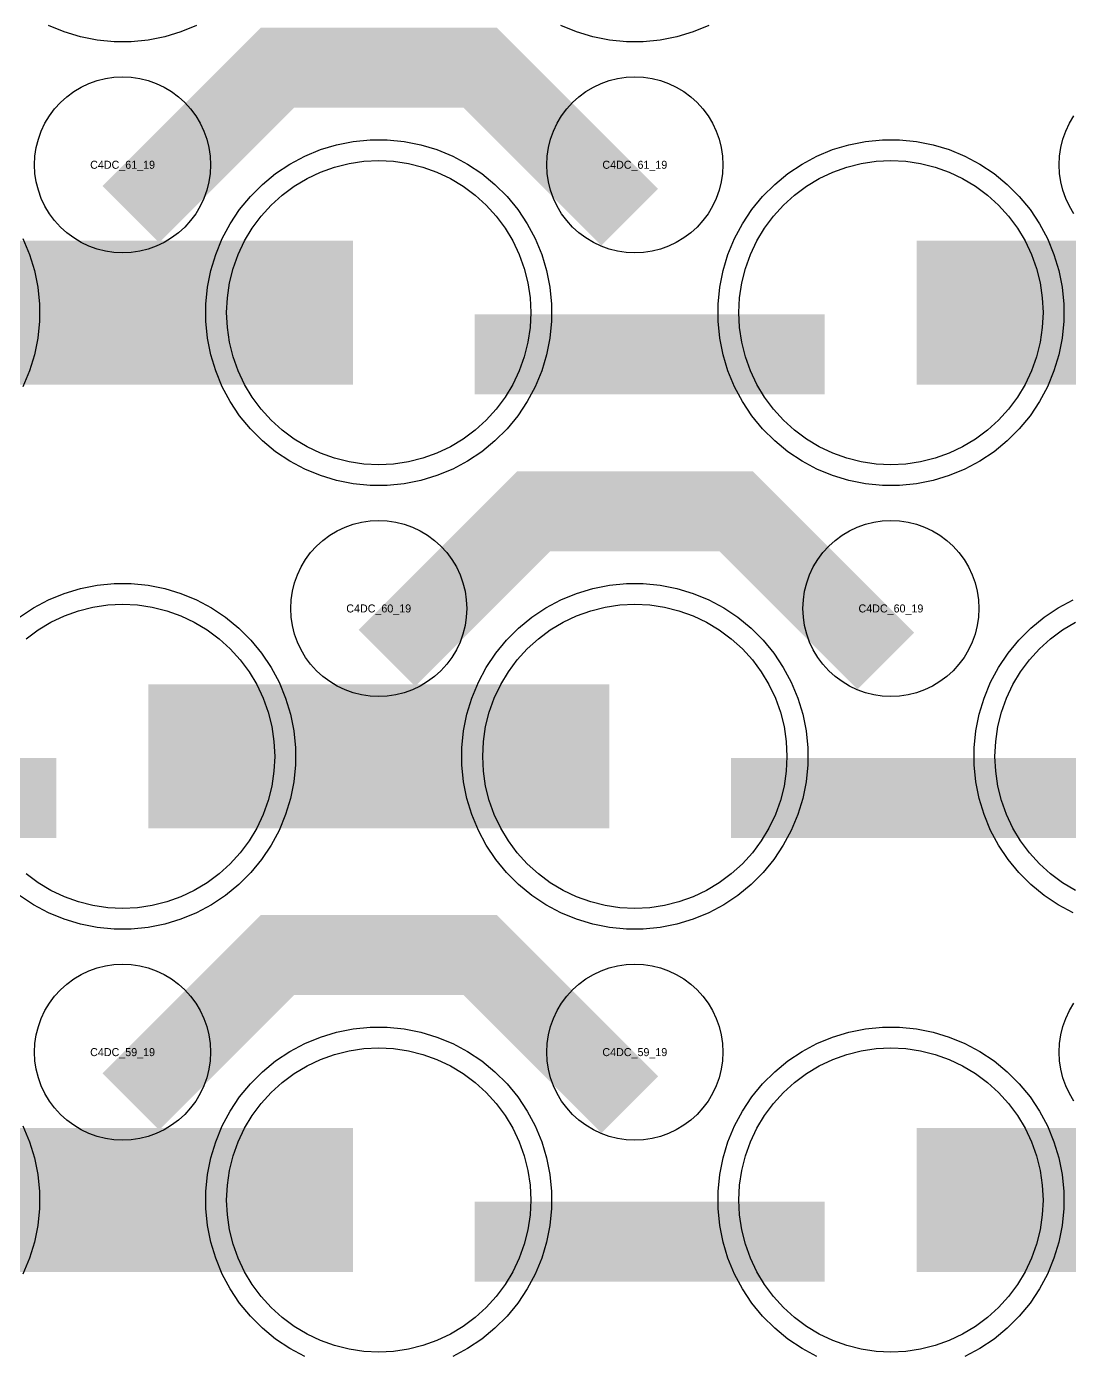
# Model space of a CAD drawing. Extents: x -11880 to 11880, y -14992 to 14992.
# Drawn here: x -5950 to -5624.2, y -6712.8 to -6297.8 of the extents above; entities that cross this region are included whole.
import ezdxf
from ezdxf.enums import TextEntityAlignment as Align

# ---------------------------------------------------------------- set-up
doc = ezdxf.new("R2010")
doc.units = 0
doc.header["$MEASUREMENT"] = 0
for name, color, linetype in [('GDS_775_DT_237', 138, 'CONTINUOUS'), ('RDL1_FS', 34, 'CONTINUOUS'), ('RDL_BS', 160, 'CONTINUOUS')]:
    doc.layers.add(name, color=color, linetype=linetype)

msp = doc.modelspace()

# ---------------------------------------------------------------- linework, layer by layer
at = {"layer": 'RDL1_FS'}
for points in [[(-5840, -6434.664), (-5844.657, -6434.435), (-5849.268, -6433.751), (-5853.791, -6432.619), (-5858.181, -6431.047), (-5862.395, -6429.055), (-5866.395, -6426.657), (-5870.14, -6423.879), (-5873.594, -6420.749), (-5876.724, -6417.295), (-5879.502, -6413.55), (-5881.9, -6409.55), (-5883.892, -6405.336), (-5885.464, -6400.946), (-5886.596, -6396.423), (-5887.28, -6391.812), (-5887.509, -6387.155), (-5887.28, -6382.498), (-5886.596, -6377.887), (-5885.464, -6373.364), (-5883.892, -6368.974), (-5881.9, -6364.76), (-5879.502, -6360.76), (-5876.724, -6357.015), (-5873.594, -6353.561), (-5870.14, -6350.431), (-5866.395, -6347.653), (-5862.395, -6345.255), (-5858.181, -6343.263), (-5853.791, -6341.691), (-5849.268, -6340.559), (-5844.657, -6339.875), (-5840, -6339.646), (-5835.343, -6339.875), (-5830.732, -6340.559), (-5826.209, -6341.691), (-5821.819, -6343.263), (-5817.605, -6345.255), (-5813.605, -6347.653), (-5809.86, -6350.431), (-5806.406, -6353.561), (-5803.276, -6357.015), (-5800.498, -6360.76), (-5798.1, -6364.76), (-5796.108, -6368.974), (-5794.536, -6373.364), (-5793.404, -6377.887), (-5792.72, -6382.498), (-5792.491, -6387.155), (-5792.72, -6391.812), (-5793.404, -6396.423), (-5794.536, -6400.946), (-5796.108, -6405.336), (-5798.1, -6409.55), (-5800.498, -6413.55), (-5803.276, -6417.295), (-5806.406, -6420.749), (-5809.86, -6423.879), (-5813.605, -6426.657), (-5817.605, -6429.055), (-5821.819, -6431.047), (-5826.209, -6432.619), (-5830.732, -6433.751), (-5835.343, -6434.435)], [(-5680, -6434.664), (-5684.657, -6434.435), (-5689.268, -6433.751), (-5693.791, -6432.619), (-5698.181, -6431.047), (-5702.395, -6429.055), (-5706.395, -6426.657), (-5710.14, -6423.879), (-5713.594, -6420.749), (-5716.724, -6417.295), (-5719.502, -6413.55), (-5721.9, -6409.55), (-5723.892, -6405.336), (-5725.464, -6400.946), (-5726.596, -6396.423), (-5727.28, -6391.812), (-5727.509, -6387.155), (-5727.28, -6382.498), (-5726.596, -6377.887), (-5725.464, -6373.364), (-5723.892, -6368.974), (-5721.9, -6364.76), (-5719.502, -6360.76), (-5716.724, -6357.015), (-5713.594, -6353.561), (-5710.14, -6350.431), (-5706.395, -6347.653), (-5702.395, -6345.255), (-5698.181, -6343.263), (-5693.791, -6341.691), (-5689.268, -6340.559), (-5684.657, -6339.875), (-5680, -6339.646), (-5675.343, -6339.875), (-5670.732, -6340.559), (-5666.209, -6341.691), (-5661.819, -6343.263), (-5657.605, -6345.255), (-5653.605, -6347.653), (-5649.86, -6350.431), (-5646.406, -6353.561), (-5643.276, -6357.015), (-5640.498, -6360.76), (-5638.1, -6364.76), (-5636.108, -6368.974), (-5634.536, -6373.364), (-5633.404, -6377.887), (-5632.72, -6382.498), (-5632.491, -6387.155), (-5632.72, -6391.812), (-5633.404, -6396.423), (-5634.536, -6400.946), (-5636.108, -6405.336), (-5638.1, -6409.55), (-5640.498, -6413.55), (-5643.276, -6417.295), (-5646.406, -6420.749), (-5649.86, -6423.879), (-5653.605, -6426.657), (-5657.605, -6429.055), (-5661.819, -6431.047), (-5666.209, -6432.619), (-5670.732, -6433.751), (-5675.343, -6434.435)]]:
    msp.add_lwpolyline(points, close=True, dxfattribs=at)
for points in [[(-5991.998, -6387.155, 45, 45, 0), (-5919.998, -6387.155, 45, 45, 0)], [(-5919.998, -6387.155, 45, 45, 0), (-5847.998, -6387.155, 45, 45, 0)], [(-5671.998, -6387.155, 45, 45, 0), (-5599.998, -6387.155, 45, 45, 0)]]:
    msp.add_lwpolyline(points, format="xyseb", dxfattribs=at)
at = {"layer": 'RDL1_FS', "color": 240, "true_color": 0xed1f24}
for points in [[(-5950.14, -6488.996), (-5946.395, -6486.218), (-5942.395, -6483.82), (-5938.181, -6481.828), (-5933.791, -6480.256), (-5929.268, -6479.124), (-5924.657, -6478.44), (-5920, -6478.211), (-5915.343, -6478.44), (-5910.732, -6479.124), (-5906.209, -6480.256), (-5901.819, -6481.828), (-5897.605, -6483.82), (-5893.605, -6486.218), (-5889.86, -6488.996), (-5886.406, -6492.126), (-5883.276, -6495.58), (-5880.498, -6499.325), (-5878.1, -6503.325), (-5876.108, -6507.539), (-5874.536, -6511.929), (-5873.404, -6516.452), (-5872.72, -6521.063), (-5872.491, -6525.72), (-5872.72, -6530.377), (-5873.404, -6534.988), (-5874.536, -6539.511), (-5876.108, -6543.901), (-5878.1, -6548.115), (-5880.498, -6552.115), (-5883.276, -6555.86), (-5886.406, -6559.314), (-5889.86, -6562.444), (-5893.605, -6565.222), (-5897.605, -6567.62), (-5901.819, -6569.612), (-5906.209, -6571.184), (-5910.732, -6572.316), (-5915.343, -6573), (-5920, -6573.229), (-5924.657, -6573), (-5929.268, -6572.316), (-5933.791, -6571.184), (-5938.181, -6569.612), (-5942.395, -6567.62), (-5946.395, -6565.222), (-5950.14, -6562.444)], [(-5622.395, -6567.62), (-5626.395, -6565.222), (-5630.14, -6562.444), (-5633.594, -6559.314), (-5636.724, -6555.86), (-5639.502, -6552.115), (-5641.9, -6548.115), (-5643.892, -6543.901), (-5645.464, -6539.511), (-5646.596, -6534.988), (-5647.28, -6530.377), (-5647.509, -6525.72), (-5647.28, -6521.063), (-5646.596, -6516.452), (-5645.464, -6511.929), (-5643.892, -6507.539), (-5641.9, -6503.325), (-5639.502, -6499.325), (-5636.724, -6495.58), (-5633.594, -6492.126), (-5630.14, -6488.996), (-5626.395, -6486.218), (-5622.395, -6483.82)]]:
    msp.add_lwpolyline(points, dxfattribs=at)
for points in [[(-5760, -6573.229), (-5764.657, -6573), (-5769.268, -6572.316), (-5773.791, -6571.184), (-5778.181, -6569.612), (-5782.395, -6567.62), (-5786.395, -6565.222), (-5790.14, -6562.444), (-5793.594, -6559.314), (-5796.724, -6555.86), (-5799.502, -6552.115), (-5801.9, -6548.115), (-5803.892, -6543.901), (-5805.464, -6539.511), (-5806.596, -6534.988), (-5807.28, -6530.377), (-5807.509, -6525.72), (-5807.28, -6521.063), (-5806.596, -6516.452), (-5805.464, -6511.929), (-5803.892, -6507.539), (-5801.9, -6503.325), (-5799.502, -6499.325), (-5796.724, -6495.58), (-5793.594, -6492.126), (-5790.14, -6488.996), (-5786.395, -6486.218), (-5782.395, -6483.82), (-5778.181, -6481.828), (-5773.791, -6480.256), (-5769.268, -6479.124), (-5764.657, -6478.44), (-5760, -6478.211), (-5755.343, -6478.44), (-5750.732, -6479.124), (-5746.209, -6480.256), (-5741.819, -6481.828), (-5737.605, -6483.82), (-5733.605, -6486.218), (-5729.86, -6488.996), (-5726.406, -6492.126), (-5723.276, -6495.58), (-5720.498, -6499.325), (-5718.1, -6503.325), (-5716.108, -6507.539), (-5714.536, -6511.929), (-5713.404, -6516.452), (-5712.72, -6521.063), (-5712.491, -6525.72), (-5712.72, -6530.377), (-5713.404, -6534.988), (-5714.536, -6539.511), (-5716.108, -6543.901), (-5718.1, -6548.115), (-5720.498, -6552.115), (-5723.276, -6555.86), (-5726.406, -6559.314), (-5729.86, -6562.444), (-5733.605, -6565.222), (-5737.605, -6567.62), (-5741.819, -6569.612), (-5746.209, -6571.184), (-5750.732, -6572.316), (-5755.343, -6573)], [(-5840, -6711.794), (-5844.657, -6711.565), (-5849.268, -6710.881), (-5853.791, -6709.749), (-5858.181, -6708.177), (-5862.395, -6706.185), (-5866.395, -6703.787), (-5870.14, -6701.009), (-5873.594, -6697.879), (-5876.724, -6694.425), (-5879.502, -6690.68), (-5881.9, -6686.68), (-5883.892, -6682.466), (-5885.464, -6678.076), (-5886.596, -6673.553), (-5887.28, -6668.942), (-5887.509, -6664.285), (-5887.28, -6659.628), (-5886.596, -6655.017), (-5885.464, -6650.494), (-5883.892, -6646.104), (-5881.9, -6641.89), (-5879.502, -6637.89), (-5876.724, -6634.145), (-5873.594, -6630.691), (-5870.14, -6627.561), (-5866.395, -6624.783), (-5862.395, -6622.385), (-5858.181, -6620.393), (-5853.791, -6618.821), (-5849.268, -6617.689), (-5844.657, -6617.005), (-5840, -6616.776), (-5835.343, -6617.005), (-5830.732, -6617.689), (-5826.209, -6618.821), (-5821.819, -6620.393), (-5817.605, -6622.385), (-5813.605, -6624.783), (-5809.86, -6627.561), (-5806.406, -6630.691), (-5803.276, -6634.145), (-5800.498, -6637.89), (-5798.1, -6641.89), (-5796.108, -6646.104), (-5794.536, -6650.494), (-5793.404, -6655.017), (-5792.72, -6659.628), (-5792.491, -6664.285), (-5792.72, -6668.942), (-5793.404, -6673.553), (-5794.536, -6678.076), (-5796.108, -6682.466), (-5798.1, -6686.68), (-5800.498, -6690.68), (-5803.276, -6694.425), (-5806.406, -6697.879), (-5809.86, -6701.009), (-5813.605, -6703.787), (-5817.605, -6706.185), (-5821.819, -6708.177), (-5826.209, -6709.749), (-5830.732, -6710.881), (-5835.343, -6711.565)], [(-5680, -6711.794), (-5684.657, -6711.565), (-5689.268, -6710.881), (-5693.791, -6709.749), (-5698.181, -6708.177), (-5702.395, -6706.185), (-5706.395, -6703.787), (-5710.14, -6701.009), (-5713.594, -6697.879), (-5716.724, -6694.425), (-5719.502, -6690.68), (-5721.9, -6686.68), (-5723.892, -6682.466), (-5725.464, -6678.076), (-5726.596, -6673.553), (-5727.28, -6668.942), (-5727.509, -6664.285), (-5727.28, -6659.628), (-5726.596, -6655.017), (-5725.464, -6650.494), (-5723.892, -6646.104), (-5721.9, -6641.89), (-5719.502, -6637.89), (-5716.724, -6634.145), (-5713.594, -6630.691), (-5710.14, -6627.561), (-5706.395, -6624.783), (-5702.395, -6622.385), (-5698.181, -6620.393), (-5693.791, -6618.821), (-5689.268, -6617.689), (-5684.657, -6617.005), (-5680, -6616.776), (-5675.343, -6617.005), (-5670.732, -6617.689), (-5666.209, -6618.821), (-5661.819, -6620.393), (-5657.605, -6622.385), (-5653.605, -6624.783), (-5649.86, -6627.561), (-5646.406, -6630.691), (-5643.276, -6634.145), (-5640.498, -6637.89), (-5638.1, -6641.89), (-5636.108, -6646.104), (-5634.536, -6650.494), (-5633.404, -6655.017), (-5632.72, -6659.628), (-5632.491, -6664.285), (-5632.72, -6668.942), (-5633.404, -6673.553), (-5634.536, -6678.076), (-5636.108, -6682.466), (-5638.1, -6686.68), (-5640.498, -6690.68), (-5643.276, -6694.425), (-5646.406, -6697.879), (-5649.86, -6701.009), (-5653.605, -6703.787), (-5657.605, -6706.185), (-5661.819, -6708.177), (-5666.209, -6709.749), (-5670.732, -6710.881), (-5675.343, -6711.565)]]:
    msp.add_lwpolyline(points, close=True, dxfattribs=at)
for points in [[(-5911.998, -6525.72, 45, 45, 0), (-5839.998, -6525.72, 45, 45, 0)], [(-5839.998, -6525.72, 45, 45, 0), (-5767.998, -6525.72, 45, 45, 0)], [(-5991.998, -6664.285, 45, 45, 0), (-5919.998, -6664.285, 45, 45, 0)], [(-5919.998, -6664.285, 45, 45, 0), (-5847.998, -6664.285, 45, 45, 0)], [(-5671.998, -6664.285, 45, 45, 0), (-5599.998, -6664.285, 45, 45, 0)]]:
    msp.add_lwpolyline(points, format="xyseb", dxfattribs=at)
at = {"layer": 'RDL_BS'}
for points in [[(-5896.885, -6297.465), (-5901.795, -6299.496), (-5906.835, -6301.027), (-5912.062, -6302.073), (-5917.356, -6302.59), (-5922.644, -6302.59), (-5927.938, -6302.073), (-5933.165, -6301.027), (-5938.205, -6299.496), (-5943.115, -6297.465)], [(-5736.885, -6297.465), (-5741.795, -6299.496), (-5746.835, -6301.027), (-5752.062, -6302.073), (-5757.356, -6302.59), (-5762.644, -6302.59), (-5767.938, -6302.073), (-5773.165, -6301.027), (-5778.205, -6299.496), (-5783.115, -6297.465)], [(-5622.857, -6356.247), (-5624.25, -6353.923), (-5625.402, -6351.486), (-5626.309, -6348.951), (-5626.966, -6346.332), (-5627.362, -6343.66), (-5627.494, -6340.967), (-5627.362, -6338.274), (-5626.966, -6335.602), (-5626.309, -6332.983), (-5625.402, -6330.448), (-5624.25, -6328.011), (-5622.857, -6325.687)], [(-5951.125, -6364.04), (-5949.094, -6368.95), (-5947.563, -6373.99), (-5946.517, -6379.217), (-5946, -6384.511), (-5946, -6389.799), (-5946.517, -6395.093), (-5947.563, -6400.32), (-5949.094, -6405.36), (-5951.125, -6410.27)], [(-5622.857, -6633.377), (-5624.25, -6631.053), (-5625.402, -6628.616), (-5626.309, -6626.081), (-5626.966, -6623.462), (-5627.362, -6620.79), (-5627.494, -6618.097), (-5627.362, -6615.404), (-5626.966, -6612.732), (-5626.309, -6610.113), (-5625.402, -6607.578), (-5624.25, -6605.141), (-5622.857, -6602.817)]]:
    msp.add_lwpolyline(points, dxfattribs=at)
for points in [[(-5917.438, -6356.469, 25, 25, 0), (-5871.623, -6310.654, 25, 25, 0), (-5838.07, -6310.654, 25, 25, 0)], [(-5761.599, -6357.368, 25, 25, 0), (-5808.313, -6310.654, 25, 25, 0), (-5838.071, -6310.654, 25, 25, 0)], [(-5809.984, -6400.168, 25, 25, 0), (-5700.719, -6400.168, 25, 25, 0)], [(-5837.438, -6495.034, 25, 25, 0), (-5791.623, -6449.219, 25, 25, 0), (-5758.07, -6449.219, 25, 25, 0)], [(-5681.599, -6495.933, 25, 25, 0), (-5728.313, -6449.219, 25, 25, 0), (-5758.071, -6449.219, 25, 25, 0)], [(-5917.438, -6633.599, 25, 25, 0), (-5871.623, -6587.784, 25, 25, 0), (-5838.07, -6587.784, 25, 25, 0)], [(-5761.599, -6634.498, 25, 25, 0), (-5808.313, -6587.784, 25, 25, 0), (-5838.071, -6587.784, 25, 25, 0)]]:
    msp.add_lwpolyline(points, format="xyseb", dxfattribs=at)
for points in [[(-5920, -6368.461), (-5922.693, -6368.329), (-5925.365, -6367.933), (-5927.984, -6367.276), (-5930.519, -6366.369), (-5932.956, -6365.217), (-5935.28, -6363.824), (-5937.443, -6362.221), (-5939.442, -6360.409), (-5941.254, -6358.41), (-5942.857, -6356.247), (-5944.25, -6353.923), (-5945.402, -6351.486), (-5946.309, -6348.951), (-5946.966, -6346.332), (-5947.362, -6343.66), (-5947.494, -6340.967), (-5947.362, -6338.274), (-5946.966, -6335.602), (-5946.309, -6332.983), (-5945.402, -6330.448), (-5944.25, -6328.011), (-5942.857, -6325.687), (-5941.254, -6323.524), (-5939.442, -6321.525), (-5937.443, -6319.713), (-5935.28, -6318.11), (-5932.956, -6316.717), (-5930.519, -6315.565), (-5927.984, -6314.658), (-5925.365, -6314.001), (-5922.693, -6313.605), (-5920, -6313.473), (-5917.307, -6313.605), (-5914.635, -6314.001), (-5912.016, -6314.658), (-5909.481, -6315.565), (-5907.044, -6316.717), (-5904.72, -6318.11), (-5902.557, -6319.713), (-5900.558, -6321.525), (-5898.746, -6323.524), (-5897.143, -6325.687), (-5895.75, -6328.011), (-5894.598, -6330.448), (-5893.691, -6332.983), (-5893.034, -6335.602), (-5892.638, -6338.274), (-5892.506, -6340.967), (-5892.638, -6343.66), (-5893.034, -6346.332), (-5893.691, -6348.951), (-5894.598, -6351.486), (-5895.75, -6353.923), (-5897.143, -6356.247), (-5898.746, -6358.41), (-5900.558, -6360.409), (-5902.557, -6362.221), (-5904.72, -6363.824), (-5907.044, -6365.217), (-5909.481, -6366.369), (-5912.016, -6367.276), (-5914.635, -6367.933), (-5917.307, -6368.329)], [(-5760, -6368.461), (-5762.693, -6368.329), (-5765.365, -6367.933), (-5767.984, -6367.276), (-5770.519, -6366.369), (-5772.956, -6365.217), (-5775.28, -6363.824), (-5777.443, -6362.221), (-5779.442, -6360.409), (-5781.254, -6358.41), (-5782.857, -6356.247), (-5784.25, -6353.923), (-5785.402, -6351.486), (-5786.309, -6348.951), (-5786.966, -6346.332), (-5787.362, -6343.66), (-5787.494, -6340.967), (-5787.362, -6338.274), (-5786.966, -6335.602), (-5786.309, -6332.983), (-5785.402, -6330.448), (-5784.25, -6328.011), (-5782.857, -6325.687), (-5781.254, -6323.524), (-5779.442, -6321.525), (-5777.443, -6319.713), (-5775.28, -6318.11), (-5772.956, -6316.717), (-5770.519, -6315.565), (-5767.984, -6314.658), (-5765.365, -6314.001), (-5762.693, -6313.605), (-5760, -6313.473), (-5757.307, -6313.605), (-5754.635, -6314.001), (-5752.016, -6314.658), (-5749.481, -6315.565), (-5747.044, -6316.717), (-5744.72, -6318.11), (-5742.557, -6319.713), (-5740.558, -6321.525), (-5738.746, -6323.524), (-5737.143, -6325.687), (-5735.75, -6328.011), (-5734.598, -6330.448), (-5733.691, -6332.983), (-5733.034, -6335.602), (-5732.638, -6338.274), (-5732.506, -6340.967), (-5732.638, -6343.66), (-5733.034, -6346.332), (-5733.691, -6348.951), (-5734.598, -6351.486), (-5735.75, -6353.923), (-5737.143, -6356.247), (-5738.746, -6358.41), (-5740.558, -6360.409), (-5742.557, -6362.221), (-5744.72, -6363.824), (-5747.044, -6365.217), (-5749.481, -6366.369), (-5752.016, -6367.276), (-5754.635, -6367.933), (-5757.307, -6368.329)], [(-5842.644, -6441.155), (-5847.938, -6440.638), (-5853.165, -6439.592), (-5858.205, -6438.061), (-5863.115, -6436.03), (-5867.777, -6433.538), (-5872.191, -6430.591), (-5876.292, -6427.229), (-5880.074, -6423.447), (-5883.436, -6419.346), (-5886.383, -6414.932), (-5888.875, -6410.27), (-5890.906, -6405.36), (-5892.437, -6400.32), (-5893.483, -6395.093), (-5894, -6389.799), (-5894, -6384.511), (-5893.483, -6379.217), (-5892.437, -6373.99), (-5890.906, -6368.95), (-5888.875, -6364.04), (-5886.383, -6359.378), (-5883.436, -6354.964), (-5880.074, -6350.863), (-5876.292, -6347.081), (-5872.191, -6343.719), (-5867.777, -6340.772), (-5863.115, -6338.28), (-5858.205, -6336.249), (-5853.165, -6334.718), (-5847.938, -6333.672), (-5842.644, -6333.155), (-5837.356, -6333.155), (-5832.062, -6333.672), (-5826.835, -6334.718), (-5821.795, -6336.249), (-5816.885, -6338.28), (-5812.223, -6340.772), (-5807.809, -6343.719), (-5803.708, -6347.081), (-5799.926, -6350.863), (-5796.564, -6354.964), (-5793.617, -6359.378), (-5791.125, -6364.04), (-5789.094, -6368.95), (-5787.563, -6373.99), (-5786.517, -6379.217), (-5786, -6384.511), (-5786, -6389.799), (-5786.517, -6395.093), (-5787.563, -6400.32), (-5789.094, -6405.36), (-5791.125, -6410.27), (-5793.617, -6414.932), (-5796.564, -6419.346), (-5799.926, -6423.447), (-5803.708, -6427.229), (-5807.809, -6430.591), (-5812.223, -6433.538), (-5816.885, -6436.03), (-5821.795, -6438.061), (-5826.835, -6439.592), (-5832.062, -6440.638), (-5837.356, -6441.155)], [(-5682.644, -6441.155), (-5687.938, -6440.638), (-5693.165, -6439.592), (-5698.205, -6438.061), (-5703.115, -6436.03), (-5707.777, -6433.538), (-5712.191, -6430.591), (-5716.292, -6427.229), (-5720.074, -6423.447), (-5723.436, -6419.346), (-5726.383, -6414.932), (-5728.875, -6410.27), (-5730.906, -6405.36), (-5732.437, -6400.32), (-5733.483, -6395.093), (-5734, -6389.799), (-5734, -6384.511), (-5733.483, -6379.217), (-5732.437, -6373.99), (-5730.906, -6368.95), (-5728.875, -6364.04), (-5726.383, -6359.378), (-5723.436, -6354.964), (-5720.074, -6350.863), (-5716.292, -6347.081), (-5712.191, -6343.719), (-5707.777, -6340.772), (-5703.115, -6338.28), (-5698.205, -6336.249), (-5693.165, -6334.718), (-5687.938, -6333.672), (-5682.644, -6333.155), (-5677.356, -6333.155), (-5672.062, -6333.672), (-5666.835, -6334.718), (-5661.795, -6336.249), (-5656.885, -6338.28), (-5652.223, -6340.772), (-5647.809, -6343.719), (-5643.708, -6347.081), (-5639.926, -6350.863), (-5636.564, -6354.964), (-5633.617, -6359.378), (-5631.125, -6364.04), (-5629.094, -6368.95), (-5627.563, -6373.99), (-5626.517, -6379.217), (-5626, -6384.511), (-5626, -6389.799), (-5626.517, -6395.093), (-5627.563, -6400.32), (-5629.094, -6405.36), (-5631.125, -6410.27), (-5633.617, -6414.932), (-5636.564, -6419.346), (-5639.926, -6423.447), (-5643.708, -6427.229), (-5647.809, -6430.591), (-5652.223, -6433.538), (-5656.885, -6436.03), (-5661.795, -6438.061), (-5666.835, -6439.592), (-5672.062, -6440.638), (-5677.356, -6441.155)], [(-5840, -6507.026), (-5842.693, -6506.894), (-5845.365, -6506.498), (-5847.984, -6505.841), (-5850.519, -6504.934), (-5852.956, -6503.782), (-5855.28, -6502.389), (-5857.443, -6500.786), (-5859.442, -6498.974), (-5861.254, -6496.975), (-5862.857, -6494.812), (-5864.25, -6492.488), (-5865.402, -6490.051), (-5866.309, -6487.516), (-5866.966, -6484.897), (-5867.362, -6482.225), (-5867.494, -6479.532), (-5867.362, -6476.839), (-5866.966, -6474.167), (-5866.309, -6471.548), (-5865.402, -6469.013), (-5864.25, -6466.576), (-5862.857, -6464.252), (-5861.254, -6462.089), (-5859.442, -6460.09), (-5857.443, -6458.278), (-5855.28, -6456.675), (-5852.956, -6455.282), (-5850.519, -6454.13), (-5847.984, -6453.223), (-5845.365, -6452.566), (-5842.693, -6452.17), (-5840, -6452.038), (-5837.307, -6452.17), (-5834.635, -6452.566), (-5832.016, -6453.223), (-5829.481, -6454.13), (-5827.044, -6455.282), (-5824.72, -6456.675), (-5822.557, -6458.278), (-5820.558, -6460.09), (-5818.746, -6462.089), (-5817.143, -6464.252), (-5815.75, -6466.576), (-5814.598, -6469.013), (-5813.691, -6471.548), (-5813.034, -6474.167), (-5812.638, -6476.839), (-5812.506, -6479.532), (-5812.638, -6482.225), (-5813.034, -6484.897), (-5813.691, -6487.516), (-5814.598, -6490.051), (-5815.75, -6492.488), (-5817.143, -6494.812), (-5818.746, -6496.975), (-5820.558, -6498.974), (-5822.557, -6500.786), (-5824.72, -6502.389), (-5827.044, -6503.782), (-5829.481, -6504.934), (-5832.016, -6505.841), (-5834.635, -6506.498), (-5837.307, -6506.894)], [(-5680, -6507.026), (-5682.693, -6506.894), (-5685.365, -6506.498), (-5687.984, -6505.841), (-5690.519, -6504.934), (-5692.956, -6503.782), (-5695.28, -6502.389), (-5697.443, -6500.786), (-5699.442, -6498.974), (-5701.254, -6496.975), (-5702.857, -6494.812), (-5704.25, -6492.488), (-5705.402, -6490.051), (-5706.309, -6487.516), (-5706.966, -6484.897), (-5707.362, -6482.225), (-5707.494, -6479.532), (-5707.362, -6476.839), (-5706.966, -6474.167), (-5706.309, -6471.548), (-5705.402, -6469.013), (-5704.25, -6466.576), (-5702.857, -6464.252), (-5701.254, -6462.089), (-5699.442, -6460.09), (-5697.443, -6458.278), (-5695.28, -6456.675), (-5692.956, -6455.282), (-5690.519, -6454.13), (-5687.984, -6453.223), (-5685.365, -6452.566), (-5682.693, -6452.17), (-5680, -6452.038), (-5677.307, -6452.17), (-5674.635, -6452.566), (-5672.016, -6453.223), (-5669.481, -6454.13), (-5667.044, -6455.282), (-5664.72, -6456.675), (-5662.557, -6458.278), (-5660.558, -6460.09), (-5658.746, -6462.089), (-5657.143, -6464.252), (-5655.75, -6466.576), (-5654.598, -6469.013), (-5653.691, -6471.548), (-5653.034, -6474.167), (-5652.638, -6476.839), (-5652.506, -6479.532), (-5652.638, -6482.225), (-5653.034, -6484.897), (-5653.691, -6487.516), (-5654.598, -6490.051), (-5655.75, -6492.488), (-5657.143, -6494.812), (-5658.746, -6496.975), (-5660.558, -6498.974), (-5662.557, -6500.786), (-5664.72, -6502.389), (-5667.044, -6503.782), (-5669.481, -6504.934), (-5672.016, -6505.841), (-5674.635, -6506.498), (-5677.307, -6506.894)], [(-5920, -6645.591), (-5922.693, -6645.459), (-5925.365, -6645.063), (-5927.984, -6644.406), (-5930.519, -6643.499), (-5932.956, -6642.347), (-5935.28, -6640.954), (-5937.443, -6639.351), (-5939.442, -6637.539), (-5941.254, -6635.54), (-5942.857, -6633.377), (-5944.25, -6631.053), (-5945.402, -6628.616), (-5946.309, -6626.081), (-5946.966, -6623.462), (-5947.362, -6620.79), (-5947.494, -6618.097), (-5947.362, -6615.404), (-5946.966, -6612.732), (-5946.309, -6610.113), (-5945.402, -6607.578), (-5944.25, -6605.141), (-5942.857, -6602.817), (-5941.254, -6600.654), (-5939.442, -6598.655), (-5937.443, -6596.843), (-5935.28, -6595.24), (-5932.956, -6593.847), (-5930.519, -6592.695), (-5927.984, -6591.788), (-5925.365, -6591.131), (-5922.693, -6590.735), (-5920, -6590.603), (-5917.307, -6590.735), (-5914.635, -6591.131), (-5912.016, -6591.788), (-5909.481, -6592.695), (-5907.044, -6593.847), (-5904.72, -6595.24), (-5902.557, -6596.843), (-5900.558, -6598.655), (-5898.746, -6600.654), (-5897.143, -6602.817), (-5895.75, -6605.141), (-5894.598, -6607.578), (-5893.691, -6610.113), (-5893.034, -6612.732), (-5892.638, -6615.404), (-5892.506, -6618.097), (-5892.638, -6620.79), (-5893.034, -6623.462), (-5893.691, -6626.081), (-5894.598, -6628.616), (-5895.75, -6631.053), (-5897.143, -6633.377), (-5898.746, -6635.54), (-5900.558, -6637.539), (-5902.557, -6639.351), (-5904.72, -6640.954), (-5907.044, -6642.347), (-5909.481, -6643.499), (-5912.016, -6644.406), (-5914.635, -6645.063), (-5917.307, -6645.459)], [(-5760, -6645.591), (-5762.693, -6645.459), (-5765.365, -6645.063), (-5767.984, -6644.406), (-5770.519, -6643.499), (-5772.956, -6642.347), (-5775.28, -6640.954), (-5777.443, -6639.351), (-5779.442, -6637.539), (-5781.254, -6635.54), (-5782.857, -6633.377), (-5784.25, -6631.053), (-5785.402, -6628.616), (-5786.309, -6626.081), (-5786.966, -6623.462), (-5787.362, -6620.79), (-5787.494, -6618.097), (-5787.362, -6615.404), (-5786.966, -6612.732), (-5786.309, -6610.113), (-5785.402, -6607.578), (-5784.25, -6605.141), (-5782.857, -6602.817), (-5781.254, -6600.654), (-5779.442, -6598.655), (-5777.443, -6596.843), (-5775.28, -6595.24), (-5772.956, -6593.847), (-5770.519, -6592.695), (-5767.984, -6591.788), (-5765.365, -6591.131), (-5762.693, -6590.735), (-5760, -6590.603), (-5757.307, -6590.735), (-5754.635, -6591.131), (-5752.016, -6591.788), (-5749.481, -6592.695), (-5747.044, -6593.847), (-5744.72, -6595.24), (-5742.557, -6596.843), (-5740.558, -6598.655), (-5738.746, -6600.654), (-5737.143, -6602.817), (-5735.75, -6605.141), (-5734.598, -6607.578), (-5733.691, -6610.113), (-5733.034, -6612.732), (-5732.638, -6615.404), (-5732.506, -6618.097), (-5732.638, -6620.79), (-5733.034, -6623.462), (-5733.691, -6626.081), (-5734.598, -6628.616), (-5735.75, -6631.053), (-5737.143, -6633.377), (-5738.746, -6635.54), (-5740.558, -6637.539), (-5742.557, -6639.351), (-5744.72, -6640.954), (-5747.044, -6642.347), (-5749.481, -6643.499), (-5752.016, -6644.406), (-5754.635, -6645.063), (-5757.307, -6645.459)]]:
    msp.add_lwpolyline(points, close=True, dxfattribs=at)
at = {"layer": 'RDL_BS', "color": 240, "true_color": 0xed1f24}
for points in [[(-5952.191, -6482.284), (-5947.777, -6479.337), (-5943.115, -6476.845), (-5938.205, -6474.814), (-5933.165, -6473.283), (-5927.938, -6472.237), (-5922.644, -6471.72), (-5917.356, -6471.72), (-5912.062, -6472.237), (-5906.835, -6473.283), (-5901.795, -6474.814), (-5896.885, -6476.845), (-5892.223, -6479.337), (-5887.809, -6482.284), (-5883.708, -6485.646), (-5879.926, -6489.428), (-5876.564, -6493.529), (-5873.617, -6497.943), (-5871.125, -6502.605), (-5869.094, -6507.515), (-5867.563, -6512.555), (-5866.517, -6517.782), (-5866, -6523.076), (-5866, -6528.364), (-5866.517, -6533.658), (-5867.563, -6538.885), (-5869.094, -6543.925), (-5871.125, -6548.835), (-5873.617, -6553.497), (-5876.564, -6557.911), (-5879.926, -6562.012), (-5883.708, -6565.794), (-5887.809, -6569.156), (-5892.223, -6572.103), (-5896.885, -6574.595), (-5901.795, -6576.626), (-5906.835, -6578.157), (-5912.062, -6579.203), (-5917.356, -6579.72), (-5922.644, -6579.72), (-5927.938, -6579.203), (-5933.165, -6578.157), (-5938.205, -6576.626), (-5943.115, -6574.595), (-5947.777, -6572.103), (-5952.191, -6569.156)], [(-5623.115, -6574.595), (-5627.777, -6572.103), (-5632.191, -6569.156), (-5636.292, -6565.794), (-5640.074, -6562.012), (-5643.436, -6557.911), (-5646.383, -6553.497), (-5648.875, -6548.835), (-5650.906, -6543.925), (-5652.437, -6538.885), (-5653.483, -6533.658), (-5654, -6528.364), (-5654, -6523.076), (-5653.483, -6517.782), (-5652.437, -6512.555), (-5650.906, -6507.515), (-5648.875, -6502.605), (-5646.383, -6497.943), (-5643.436, -6493.529), (-5640.074, -6489.428), (-5636.292, -6485.646), (-5632.191, -6482.284), (-5627.777, -6479.337), (-5623.115, -6476.845)], [(-5863.115, -6713.16), (-5867.777, -6710.668), (-5872.191, -6707.721), (-5876.292, -6704.359), (-5880.074, -6700.577), (-5883.436, -6696.476), (-5886.383, -6692.062), (-5888.875, -6687.4), (-5890.906, -6682.49), (-5892.437, -6677.45), (-5893.483, -6672.223), (-5894, -6666.929), (-5894, -6661.641), (-5893.483, -6656.347), (-5892.437, -6651.12), (-5890.906, -6646.08), (-5888.875, -6641.17), (-5886.383, -6636.508), (-5883.436, -6632.094), (-5880.074, -6627.993), (-5876.292, -6624.211), (-5872.191, -6620.849), (-5867.777, -6617.902), (-5863.115, -6615.41), (-5858.205, -6613.379), (-5853.165, -6611.848), (-5847.938, -6610.802), (-5842.644, -6610.285), (-5837.356, -6610.285), (-5832.062, -6610.802), (-5826.835, -6611.848), (-5821.795, -6613.379), (-5816.885, -6615.41), (-5812.223, -6617.902), (-5807.809, -6620.849), (-5803.708, -6624.211), (-5799.926, -6627.993), (-5796.564, -6632.094), (-5793.617, -6636.508), (-5791.125, -6641.17), (-5789.094, -6646.08), (-5787.563, -6651.12), (-5786.517, -6656.347), (-5786, -6661.641), (-5786, -6666.929), (-5786.517, -6672.223), (-5787.563, -6677.45), (-5789.094, -6682.49), (-5791.125, -6687.4), (-5793.617, -6692.062), (-5796.564, -6696.476), (-5799.926, -6700.577), (-5803.708, -6704.359), (-5807.809, -6707.721), (-5812.223, -6710.668), (-5816.885, -6713.16)], [(-5703.115, -6713.16), (-5707.777, -6710.668), (-5712.191, -6707.721), (-5716.292, -6704.359), (-5720.074, -6700.577), (-5723.436, -6696.476), (-5726.383, -6692.062), (-5728.875, -6687.4), (-5730.906, -6682.49), (-5732.437, -6677.45), (-5733.483, -6672.223), (-5734, -6666.929), (-5734, -6661.641), (-5733.483, -6656.347), (-5732.437, -6651.12), (-5730.906, -6646.08), (-5728.875, -6641.17), (-5726.383, -6636.508), (-5723.436, -6632.094), (-5720.074, -6627.993), (-5716.292, -6624.211), (-5712.191, -6620.849), (-5707.777, -6617.902), (-5703.115, -6615.41), (-5698.205, -6613.379), (-5693.165, -6611.848), (-5687.938, -6610.802), (-5682.644, -6610.285), (-5677.356, -6610.285), (-5672.062, -6610.802), (-5666.835, -6611.848), (-5661.795, -6613.379), (-5656.885, -6615.41), (-5652.223, -6617.902), (-5647.809, -6620.849), (-5643.708, -6624.211), (-5639.926, -6627.993), (-5636.564, -6632.094), (-5633.617, -6636.508), (-5631.125, -6641.17), (-5629.094, -6646.08), (-5627.563, -6651.12), (-5626.517, -6656.347), (-5626, -6661.641), (-5626, -6666.929), (-5626.517, -6672.223), (-5627.563, -6677.45), (-5629.094, -6682.49), (-5631.125, -6687.4), (-5633.617, -6692.062), (-5636.564, -6696.476), (-5639.926, -6700.577), (-5643.708, -6704.359), (-5647.809, -6707.721), (-5652.223, -6710.668), (-5656.885, -6713.16)], [(-5951.125, -6641.17), (-5949.094, -6646.08), (-5947.563, -6651.12), (-5946.517, -6656.347), (-5946, -6661.641), (-5946, -6666.929), (-5946.517, -6672.223), (-5947.563, -6677.45), (-5949.094, -6682.49), (-5951.125, -6687.4)]]:
    msp.add_lwpolyline(points, dxfattribs=at)
msp.add_lwpolyline([(-5762.644, -6579.72), (-5767.938, -6579.203), (-5773.165, -6578.157), (-5778.205, -6576.626), (-5783.115, -6574.595), (-5787.777, -6572.103), (-5792.191, -6569.156), (-5796.292, -6565.794), (-5800.074, -6562.012), (-5803.436, -6557.911), (-5806.383, -6553.497), (-5808.875, -6548.835), (-5810.906, -6543.925), (-5812.437, -6538.885), (-5813.483, -6533.658), (-5814, -6528.364), (-5814, -6523.076), (-5813.483, -6517.782), (-5812.437, -6512.555), (-5810.906, -6507.515), (-5808.875, -6502.605), (-5806.383, -6497.943), (-5803.436, -6493.529), (-5800.074, -6489.428), (-5796.292, -6485.646), (-5792.191, -6482.284), (-5787.777, -6479.337), (-5783.115, -6476.845), (-5778.205, -6474.814), (-5773.165, -6473.283), (-5767.938, -6472.237), (-5762.644, -6471.72), (-5757.356, -6471.72), (-5752.062, -6472.237), (-5746.835, -6473.283), (-5741.795, -6474.814), (-5736.885, -6476.845), (-5732.223, -6479.337), (-5727.809, -6482.284), (-5723.708, -6485.646), (-5719.926, -6489.428), (-5716.564, -6493.529), (-5713.617, -6497.943), (-5711.125, -6502.605), (-5709.094, -6507.515), (-5707.563, -6512.555), (-5706.517, -6517.782), (-5706, -6523.076), (-5706, -6528.364), (-5706.517, -6533.658), (-5707.563, -6538.885), (-5709.094, -6543.925), (-5711.125, -6548.835), (-5713.617, -6553.497), (-5716.564, -6557.911), (-5719.926, -6562.012), (-5723.708, -6565.794), (-5727.809, -6569.156), (-5732.223, -6572.103), (-5736.885, -6574.595), (-5741.795, -6576.626), (-5746.835, -6578.157), (-5752.062, -6579.203), (-5757.356, -6579.72)], close=True, dxfattribs=at)
for points in [[(-6049.984, -6538.733, 25, 25, 0), (-5940.719, -6538.733, 25, 25, 0)], [(-5729.984, -6538.733, 25, 25, 0), (-5620.719, -6538.733, 25, 25, 0)], [(-5809.984, -6677.298, 25, 25, 0), (-5700.719, -6677.298, 25, 25, 0)]]:
    msp.add_lwpolyline(points, format="xyseb", dxfattribs=at)

# ---------------------------------------------------------------- texts
at = {"layer": 'GDS_775_DT_237'}
for s, p in [('C4DC_61_19', (-5920, -6340.967)), ('C4DC_61_19', (-5920, -6340.967)), ('C4DC_61_19', (-5760, -6340.967)), ('C4DC_61_19', (-5760, -6340.967)), ('C4DC_60_19', (-5840, -6479.532)), ('C4DC_60_19', (-5840, -6479.532)), ('C4DC_60_19', (-5680, -6479.532)), ('C4DC_60_19', (-5680, -6479.532)), ('C4DC_59_19', (-5920, -6618.097)), ('C4DC_59_19', (-5920, -6618.097)), ('C4DC_59_19', (-5760, -6618.097)), ('C4DC_59_19', (-5760, -6618.097))]:
    msp.add_text(s, height=2.5, dxfattribs=at).set_placement(p, align=Align.MIDDLE_CENTER)

doc.saveas('drawing.dxf')
